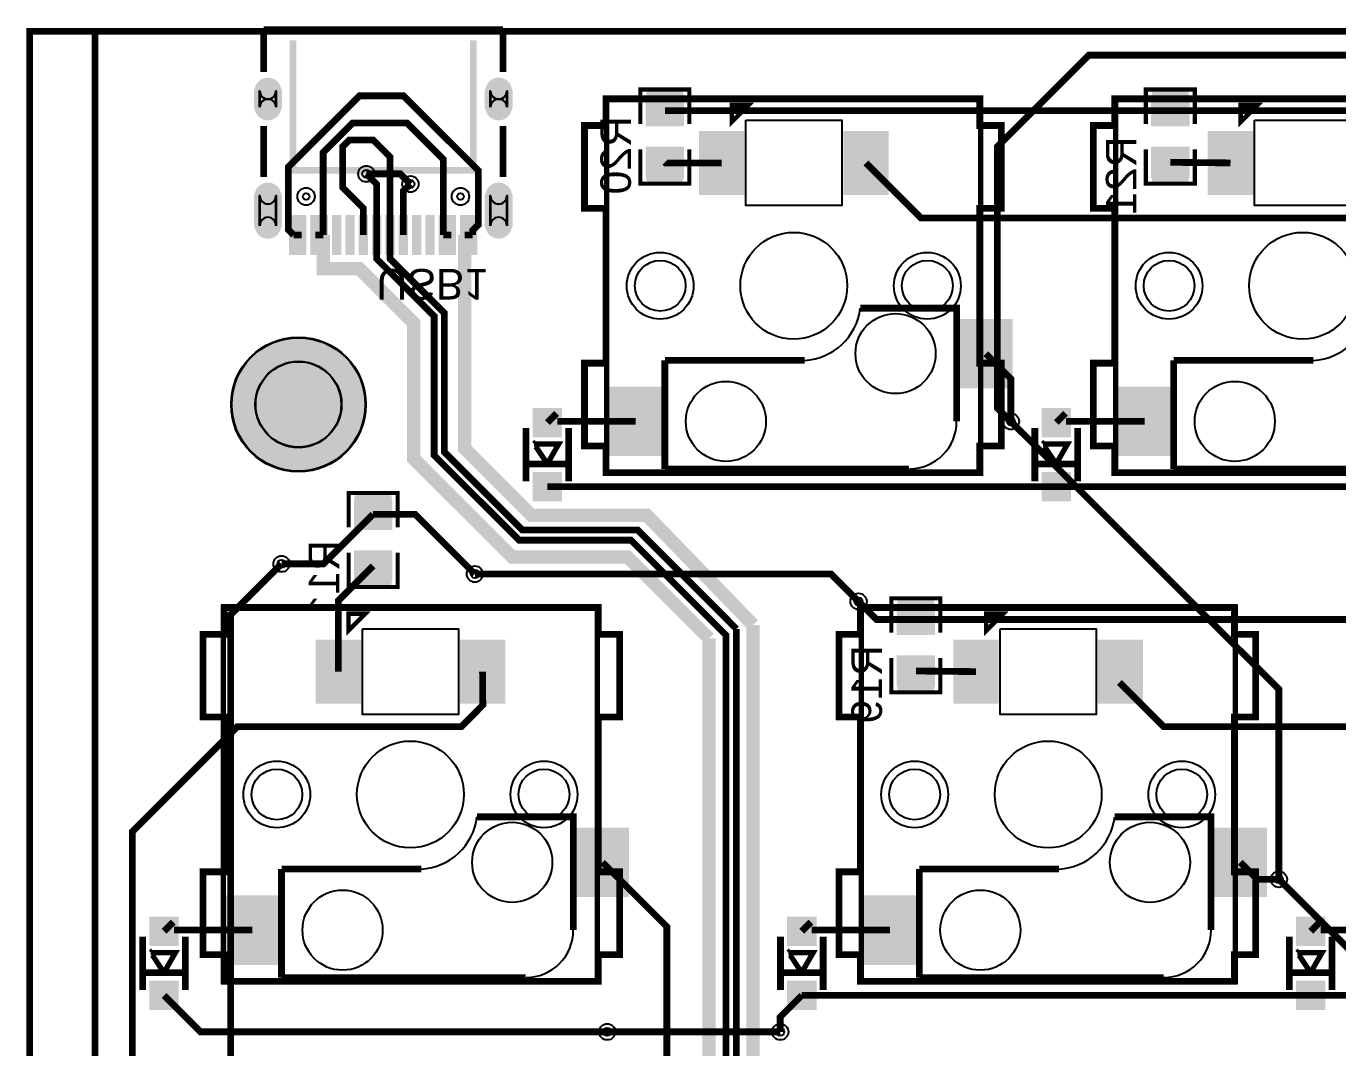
# Model space of a CAD drawing. Header units: millimetres. Extents: x -5 to 105, y -2 to 97.
# Drawn here: x -5.11 to 43.99, y 57.19 to 95.44 of the extents above; entities that cross this region are included whole.
import ezdxf

# ---------------------------------------------------------------- set-up
doc = ezdxf.new("R2010")
doc.units = ezdxf.units.MM
for name, color, linetype, true_color in [('BoardOutLine', 7, 'Continuous', 0xff00ff), ('BottomLayer', 7, 'Continuous', 0x0000ff), ('BottomPasteMaskLayer', 7, 'Continuous', 0x800000), ('BottomSilkLayer', 7, 'Continuous', 0x66cc33), ('BottomSolderMaskLayer', 7, 'Continuous', 0xaa00ff), ('Document', 7, 'Continuous', 0xffffff), ('Hole', 7, 'Continuous', 0x222222), ('Multi-Layer', 7, 'Continuous', 0xc0c0c0), ('TopLayer', 7, 'Continuous', 0xff0000), ('TopSilkLayer', 7, 'Continuous', 0xffcc00), ('TopSolderMaskLayer', 7, 'Continuous', 0x800080)]:
    doc.layers.add(name, color=color, linetype=linetype, true_color=true_color)
doc.styles.get("Standard").update_dxf_attribs({"font": 'arial.ttf'})

msp = doc.modelspace()

# ---------------------------------------------------------------- hatches: boundary and pattern name
at = {"layer": 'BottomLayer'}
for points in [[(19.485, 91.713), (18.108, 91.713), (18.108, 92.846), (19.485, 92.846)], [(38.408, 91.713), (37.031, 91.713), (37.031, 92.846), (38.408, 92.846)], [(20.123, 91.474), (21.723, 91.474), (21.723, 89.174), (20.123, 89.174)], [(25.523, 91.474), (27.123, 91.474), (27.123, 89.174), (25.523, 89.174)], [(39.173, 91.474), (40.773, 91.474), (40.773, 89.174), (39.173, 89.174)], [(19.485, 90.913), (18.108, 90.913), (18.108, 89.781), (19.485, 89.781)], [(38.408, 90.913), (37.031, 90.913), (37.031, 89.781), (38.408, 89.781)], [(4.755, 86.899), (5.055, 86.899), (5.055, 88.349), (4.755, 88.349)], [(5.055, 86.899), (5.355, 86.899), (5.355, 88.349), (5.055, 88.349)], [(5.555, 86.902), (5.855, 86.902), (5.855, 88.352), (5.555, 88.352)], [(5.855, 86.902), (6.155, 86.902), (6.155, 88.352), (5.855, 88.352)], [(6.355, 86.898), (6.655, 86.898), (6.655, 88.348), (6.355, 88.348)], [(6.855, 86.898), (7.155, 86.898), (7.155, 88.348), (6.855, 88.348)], [(7.355, 86.899), (7.655, 86.899), (7.655, 88.349), (7.355, 88.349)], [(7.855, 86.898), (8.155, 86.898), (8.155, 88.348), (7.855, 88.348)], [(8.355, 86.899), (8.655, 86.899), (8.655, 88.349), (8.355, 88.349)], [(8.855, 86.898), (9.155, 86.898), (9.155, 88.348), (8.855, 88.348)], [(9.355, 86.898), (9.655, 86.898), (9.655, 88.348), (9.355, 88.348)], [(9.855, 86.898), (10.155, 86.898), (10.155, 88.348), (9.855, 88.348)], [(10.355, 86.898), (10.655, 86.898), (10.655, 88.348), (10.355, 88.348)], [(10.655, 86.898), (10.955, 86.898), (10.955, 88.348), (10.655, 88.348)], [(11.155, 86.898), (11.455, 86.898), (11.455, 88.348), (11.155, 88.348)], [(11.455, 86.898), (11.755, 86.898), (11.755, 88.348), (11.455, 88.348)], [(29.86, 84.435), (31.76, 84.435), (31.76, 81.935), (29.86, 81.935)], [(16.754, 81.895), (18.654, 81.895), (18.654, 79.395), (16.754, 79.395)], [(35.804, 81.895), (37.704, 81.895), (37.704, 79.395), (35.804, 79.395)], [(14.899, 81.102), (14.899, 80.102), (13.899, 80.102), (13.899, 81.102)], [(33.949, 81.102), (33.949, 80.102), (32.949, 80.102), (32.949, 81.102)], [(14.899, 78.702), (14.899, 77.702), (13.899, 77.702), (13.899, 78.702)], [(33.949, 78.702), (33.949, 77.702), (32.949, 77.702), (32.949, 78.702)], [(8.563, 76.6), (7.186, 76.6), (7.186, 77.733), (8.563, 77.733)], [(8.563, 75.8), (7.186, 75.8), (7.186, 74.668), (8.563, 74.668)], [(28.883, 72.663), (27.506, 72.663), (27.506, 73.796), (28.883, 73.796)], [(5.772, 72.424), (7.372, 72.424), (7.372, 70.124), (5.772, 70.124)], [(11.172, 72.424), (12.772, 72.424), (12.772, 70.124), (11.172, 70.124)], [(29.648, 72.424), (31.248, 72.424), (31.248, 70.124), (29.648, 70.124)], [(35.048, 72.424), (36.648, 72.424), (36.648, 70.124), (35.048, 70.124)], [(28.883, 71.863), (27.506, 71.863), (27.506, 70.731), (28.883, 70.731)], [(15.509, 65.385), (17.409, 65.385), (17.409, 62.885), (15.509, 62.885)], [(39.385, 65.385), (41.285, 65.385), (41.285, 62.885), (39.385, 62.885)], [(2.403, 62.845), (4.303, 62.845), (4.303, 60.345), (2.403, 60.345)], [(26.279, 62.845), (28.179, 62.845), (28.179, 60.345), (26.279, 60.345)], [(0.548, 62.052), (0.548, 61.052), (-0.452, 61.052), (-0.452, 62.052)], [(24.424, 62.052), (24.424, 61.052), (23.424, 61.052), (23.424, 62.052)], [(43.474, 62.052), (43.474, 61.052), (42.474, 61.052), (42.474, 62.052)], [(0.548, 59.652), (0.548, 58.652), (-0.452, 58.652), (-0.452, 59.652)], [(24.424, 59.652), (24.424, 58.652), (23.424, 58.652), (23.424, 59.652)], [(43.474, 59.652), (43.474, 58.652), (42.474, 58.652), (42.474, 59.652)]]:
    msp.add_hatch(color=256, dxfattribs=at).paths.add_polyline_path(points)
at = {"layer": 'BottomPasteMaskLayer'}
for points in [[(3.435, 92.418), (3.436, 92.386), (3.439, 92.354), (3.444, 92.323), (3.451, 92.291), (3.46, 92.261), (3.472, 92.231), (3.484, 92.201), (3.499, 92.173), (3.516, 92.146), (3.534, 92.119), (3.554, 92.094), (3.576, 92.07), (3.599, 92.048), (3.623, 92.027), (3.649, 92.008), (3.676, 91.991), (3.704, 91.975), (3.733, 91.961), (3.762, 91.949), (3.793, 91.939), (3.824, 91.931), (3.855, 91.925), (3.887, 91.921), (3.919, 91.919), (3.951, 91.919), (3.983, 91.921), (4.015, 91.925), (4.046, 91.931), (4.077, 91.939), (4.108, 91.949), (4.137, 91.961), (4.166, 91.975), (4.194, 91.991), (4.221, 92.008), (4.247, 92.027), (4.271, 92.048), (4.294, 92.07), (4.316, 92.094), (4.336, 92.119), (4.354, 92.146), (4.371, 92.173), (4.385, 92.201), (4.398, 92.231), (4.41, 92.261), (4.419, 92.291), (4.426, 92.323), (4.431, 92.354), (4.434, 92.386), (4.435, 92.418), (4.435, 93.018), (4.434, 93.05), (4.431, 93.082), (4.426, 93.114), (4.419, 93.145), (4.41, 93.176), (4.398, 93.206), (4.385, 93.235), (4.371, 93.264), (4.354, 93.291), (4.336, 93.317), (4.316, 93.342), (4.294, 93.366), (4.271, 93.388), (4.247, 93.409), (4.221, 93.428), (4.194, 93.446), (4.166, 93.462), (4.137, 93.476), (4.108, 93.488), (4.077, 93.498), (4.046, 93.506), (4.015, 93.512), (3.983, 93.516), (3.951, 93.518), (3.919, 93.518), (3.887, 93.516), (3.855, 93.512), (3.824, 93.506), (3.793, 93.498), (3.762, 93.488), (3.733, 93.476), (3.704, 93.462), (3.676, 93.446), (3.649, 93.428), (3.623, 93.409), (3.599, 93.388), (3.576, 93.366), (3.554, 93.342), (3.534, 93.317), (3.516, 93.291), (3.499, 93.264), (3.484, 93.235), (3.472, 93.206), (3.46, 93.176), (3.451, 93.145), (3.444, 93.114), (3.439, 93.082), (3.436, 93.05), (3.435, 93.018)], [(12.075, 92.418), (12.076, 92.386), (12.079, 92.354), (12.084, 92.323), (12.091, 92.291), (12.101, 92.261), (12.112, 92.231), (12.125, 92.201), (12.139, 92.173), (12.156, 92.146), (12.174, 92.119), (12.194, 92.094), (12.216, 92.07), (12.239, 92.048), (12.263, 92.027), (12.289, 92.008), (12.316, 91.991), (12.344, 91.975), (12.373, 91.961), (12.402, 91.949), (12.433, 91.939), (12.464, 91.931), (12.495, 91.925), (12.527, 91.921), (12.559, 91.919), (12.591, 91.919), (12.623, 91.921), (12.655, 91.925), (12.686, 91.931), (12.717, 91.939), (12.748, 91.949), (12.777, 91.961), (12.806, 91.975), (12.834, 91.991), (12.861, 92.008), (12.887, 92.027), (12.911, 92.048), (12.934, 92.07), (12.956, 92.094), (12.976, 92.119), (12.994, 92.146), (13.011, 92.173), (13.026, 92.201), (13.038, 92.231), (13.05, 92.261), (13.059, 92.291), (13.066, 92.323), (13.071, 92.354), (13.074, 92.386), (13.075, 92.418), (13.075, 93.018), (13.074, 93.05), (13.071, 93.082), (13.066, 93.114), (13.059, 93.145), (13.05, 93.176), (13.038, 93.206), (13.026, 93.235), (13.011, 93.264), (12.994, 93.291), (12.976, 93.317), (12.956, 93.342), (12.934, 93.366), (12.911, 93.388), (12.887, 93.409), (12.861, 93.428), (12.834, 93.446), (12.806, 93.462), (12.777, 93.476), (12.748, 93.488), (12.717, 93.498), (12.686, 93.506), (12.655, 93.512), (12.623, 93.516), (12.591, 93.518), (12.559, 93.518), (12.527, 93.516), (12.495, 93.512), (12.464, 93.506), (12.433, 93.498), (12.402, 93.488), (12.373, 93.476), (12.344, 93.462), (12.316, 93.446), (12.289, 93.428), (12.263, 93.409), (12.239, 93.388), (12.216, 93.366), (12.194, 93.342), (12.174, 93.317), (12.156, 93.291), (12.139, 93.264), (12.125, 93.235), (12.112, 93.206), (12.101, 93.176), (12.091, 93.145), (12.084, 93.114), (12.079, 93.082), (12.076, 93.05), (12.075, 93.018)], [(19.436, 93.013), (18.156, 93.013), (18.106, 92.963), (18.106, 91.813), (18.156, 91.763), (18.566, 91.758), (18.566, 92.208), (19.016, 92.208), (19.016, 91.768), (19.436, 91.763), (19.486, 91.813), (19.486, 92.963)], [(38.359, 93.013), (37.079, 93.013), (37.029, 92.963), (37.029, 91.813), (37.079, 91.763), (37.489, 91.758), (37.489, 92.208), (37.939, 92.208), (37.939, 91.768), (38.359, 91.763), (38.409, 91.813), (38.409, 92.963)], [(20.123, 91.474), (21.723, 91.474), (21.723, 89.174), (20.123, 89.174)], [(25.523, 91.474), (27.123, 91.474), (27.123, 89.174), (25.523, 89.174)], [(39.173, 91.474), (40.773, 91.474), (40.773, 89.174), (39.173, 89.174)], [(19.436, 90.863), (19.016, 90.863), (19.016, 90.418), (18.566, 90.418), (18.566, 90.858), (18.156, 90.863), (18.106, 90.813), (18.106, 89.663), (18.156, 89.613), (19.436, 89.613), (19.486, 89.663), (19.486, 90.813)], [(38.359, 90.863), (37.939, 90.863), (37.939, 90.418), (37.489, 90.418), (37.489, 90.858), (37.079, 90.863), (37.029, 90.813), (37.029, 89.663), (37.079, 89.613), (38.359, 89.613), (38.409, 89.663), (38.409, 90.813)], [(3.435, 87.988), (3.436, 87.956), (3.439, 87.925), (3.444, 87.893), (3.451, 87.862), (3.46, 87.831), (3.472, 87.801), (3.484, 87.772), (3.499, 87.743), (3.516, 87.716), (3.534, 87.689), (3.554, 87.664), (3.576, 87.641), (3.599, 87.618), (3.623, 87.598), (3.649, 87.578), (3.676, 87.561), (3.704, 87.545), (3.733, 87.531), (3.762, 87.519), (3.793, 87.509), (3.824, 87.501), (3.855, 87.495), (3.887, 87.491), (3.919, 87.489), (3.951, 87.489), (3.983, 87.491), (4.015, 87.495), (4.046, 87.501), (4.077, 87.509), (4.108, 87.519), (4.137, 87.531), (4.166, 87.545), (4.194, 87.561), (4.221, 87.578), (4.247, 87.598), (4.271, 87.618), (4.294, 87.641), (4.316, 87.664), (4.336, 87.689), (4.354, 87.716), (4.371, 87.743), (4.385, 87.772), (4.398, 87.801), (4.41, 87.831), (4.419, 87.862), (4.426, 87.893), (4.431, 87.925), (4.434, 87.956), (4.435, 87.988), (4.435, 89.088), (4.434, 89.121), (4.431, 89.152), (4.426, 89.184), (4.419, 89.215), (4.41, 89.246), (4.398, 89.276), (4.385, 89.305), (4.371, 89.334), (4.354, 89.361), (4.336, 89.388), (4.316, 89.413), (4.294, 89.436), (4.271, 89.459), (4.247, 89.479), (4.221, 89.499), (4.194, 89.516), (4.166, 89.532), (4.137, 89.546), (4.108, 89.558), (4.077, 89.568), (4.046, 89.576), (4.015, 89.582), (3.983, 89.586), (3.951, 89.588), (3.919, 89.588), (3.887, 89.586), (3.855, 89.582), (3.824, 89.576), (3.793, 89.568), (3.762, 89.558), (3.733, 89.546), (3.704, 89.532), (3.676, 89.516), (3.649, 89.499), (3.623, 89.479), (3.599, 89.459), (3.576, 89.436), (3.554, 89.413), (3.534, 89.388), (3.516, 89.361), (3.499, 89.334), (3.484, 89.305), (3.472, 89.276), (3.46, 89.246), (3.451, 89.215), (3.444, 89.184), (3.439, 89.152), (3.436, 89.121), (3.435, 89.088)], [(12.075, 87.988), (12.076, 87.956), (12.079, 87.924), (12.084, 87.893), (12.091, 87.861), (12.101, 87.831), (12.112, 87.801), (12.125, 87.771), (12.139, 87.743), (12.156, 87.715), (12.174, 87.689), (12.194, 87.664), (12.216, 87.64), (12.239, 87.618), (12.263, 87.597), (12.289, 87.578), (12.316, 87.561), (12.344, 87.545), (12.373, 87.531), (12.402, 87.519), (12.433, 87.509), (12.464, 87.501), (12.495, 87.495), (12.527, 87.491), (12.559, 87.488), (12.591, 87.488), (12.623, 87.491), (12.655, 87.495), (12.686, 87.501), (12.717, 87.509), (12.748, 87.519), (12.777, 87.531), (12.806, 87.545), (12.834, 87.561), (12.861, 87.578), (12.887, 87.597), (12.911, 87.618), (12.934, 87.64), (12.956, 87.664), (12.976, 87.689), (12.994, 87.715), (13.011, 87.743), (13.026, 87.771), (13.038, 87.801), (13.05, 87.831), (13.059, 87.861), (13.066, 87.893), (13.071, 87.924), (13.074, 87.956), (13.075, 87.988), (13.075, 89.088), (13.074, 89.12), (13.071, 89.152), (13.066, 89.184), (13.059, 89.215), (13.05, 89.246), (13.038, 89.276), (13.026, 89.305), (13.011, 89.334), (12.994, 89.361), (12.976, 89.387), (12.956, 89.412), (12.934, 89.436), (12.911, 89.458), (12.887, 89.479), (12.861, 89.498), (12.834, 89.516), (12.806, 89.532), (12.777, 89.545), (12.748, 89.557), (12.717, 89.568), (12.686, 89.576), (12.655, 89.582), (12.623, 89.586), (12.591, 89.588), (12.559, 89.588), (12.527, 89.586), (12.495, 89.582), (12.464, 89.576), (12.433, 89.568), (12.402, 89.557), (12.373, 89.545), (12.344, 89.532), (12.316, 89.516), (12.289, 89.498), (12.263, 89.479), (12.239, 89.458), (12.216, 89.436), (12.194, 89.412), (12.174, 89.387), (12.156, 89.361), (12.139, 89.334), (12.125, 89.305), (12.112, 89.276), (12.101, 89.246), (12.091, 89.215), (12.084, 89.184), (12.079, 89.152), (12.076, 89.12), (12.075, 89.088)], [(4.755, 86.9), (5.355, 86.9), (5.355, 88.35), (4.755, 88.35)], [(5.555, 86.902), (6.155, 86.902), (6.155, 88.353), (5.555, 88.353)], [(6.355, 86.898), (6.655, 86.898), (6.655, 88.348), (6.355, 88.348)], [(6.855, 86.898), (7.155, 86.898), (7.155, 88.348), (6.855, 88.348)], [(7.355, 86.9), (7.655, 86.9), (7.655, 88.35), (7.355, 88.35)], [(7.855, 86.898), (8.155, 86.898), (8.155, 88.348), (7.855, 88.348)], [(8.355, 86.9), (8.655, 86.9), (8.655, 88.35), (8.355, 88.35)], [(8.855, 86.898), (9.155, 86.898), (9.155, 88.348), (8.855, 88.348)], [(9.355, 86.898), (9.655, 86.898), (9.655, 88.348), (9.355, 88.348)], [(9.855, 86.898), (10.155, 86.898), (10.155, 88.348), (9.855, 88.348)], [(10.355, 86.898), (10.955, 86.898), (10.955, 88.348), (10.355, 88.348)], [(11.155, 86.898), (11.755, 86.898), (11.755, 88.348), (11.155, 88.348)], [(29.86, 84.435), (31.76, 84.435), (31.76, 81.935), (29.86, 81.935)], [(16.754, 81.895), (18.654, 81.895), (18.654, 79.395), (16.754, 79.395)], [(35.804, 81.895), (37.704, 81.895), (37.704, 79.395), (35.804, 79.395)], [(14.899, 81.102), (14.899, 80.102), (13.899, 80.102), (13.899, 81.102)], [(33.949, 81.102), (33.949, 80.102), (32.949, 80.102), (32.949, 81.102)], [(14.899, 78.702), (14.899, 77.702), (13.899, 77.702), (13.899, 78.702)], [(33.949, 78.702), (33.949, 77.702), (32.949, 77.702), (32.949, 78.702)], [(8.514, 77.9), (7.234, 77.9), (7.184, 77.85), (7.184, 76.7), (7.234, 76.65), (7.644, 76.645), (7.644, 77.095), (8.094, 77.095), (8.094, 76.655), (8.514, 76.65), (8.564, 76.7), (8.564, 77.85)], [(8.514, 75.75), (8.094, 75.75), (8.094, 75.305), (7.644, 75.305), (7.644, 75.745), (7.234, 75.75), (7.184, 75.7), (7.184, 74.55), (7.234, 74.5), (8.514, 74.5), (8.564, 74.55), (8.564, 75.7)], [(28.834, 73.963), (27.554, 73.963), (27.504, 73.913), (27.504, 72.763), (27.554, 72.713), (27.964, 72.708), (27.964, 73.158), (28.414, 73.158), (28.414, 72.718), (28.834, 72.713), (28.884, 72.763), (28.884, 73.913)], [(5.772, 72.424), (7.372, 72.424), (7.372, 70.124), (5.772, 70.124)], [(11.172, 72.424), (12.772, 72.424), (12.772, 70.124), (11.172, 70.124)], [(29.648, 72.424), (31.248, 72.424), (31.248, 70.124), (29.648, 70.124)], [(35.048, 72.424), (36.648, 72.424), (36.648, 70.124), (35.048, 70.124)], [(28.834, 71.813), (28.414, 71.813), (28.414, 71.368), (27.964, 71.368), (27.964, 71.808), (27.554, 71.813), (27.504, 71.763), (27.504, 70.613), (27.554, 70.563), (28.834, 70.563), (28.884, 70.613), (28.884, 71.763)], [(15.509, 65.385), (17.409, 65.385), (17.409, 62.885), (15.509, 62.885)], [(39.385, 65.385), (41.285, 65.385), (41.285, 62.885), (39.385, 62.885)], [(2.403, 62.845), (4.303, 62.845), (4.303, 60.345), (2.403, 60.345)], [(26.279, 62.845), (28.179, 62.845), (28.179, 60.345), (26.279, 60.345)], [(0.548, 62.052), (0.548, 61.052), (-0.452, 61.052), (-0.452, 62.052)], [(24.424, 62.052), (24.424, 61.052), (23.424, 61.052), (23.424, 62.052)], [(43.474, 62.052), (43.474, 61.052), (42.474, 61.052), (42.474, 62.052)], [(0.548, 59.652), (0.548, 58.652), (-0.452, 58.652), (-0.452, 59.652)], [(24.424, 59.652), (24.424, 58.652), (23.424, 58.652), (23.424, 59.652)], [(43.474, 59.652), (43.474, 58.652), (42.474, 58.652), (42.474, 59.652)]]:
    msp.add_hatch(color=256, dxfattribs=at).paths.add_polyline_path(points)
at = {"layer": 'BottomSolderMaskLayer'}
for points in [[(4.46, 92.408, -0.785398), (3.41, 92.408), (3.41, 93.027, -0.785398), (4.46, 93.027)], [(13.1, 92.408, -0.785398), (12.05, 92.408), (12.05, 93.027, -0.785398), (13.1, 93.027)], [(19.515, 91.692), (18.077, 91.692), (18.077, 92.867), (19.515, 92.867)], [(38.438, 91.692), (37, 91.692), (37, 92.867), (38.438, 92.867)], [(20.072, 91.525), (21.774, 91.525), (21.774, 89.123), (20.072, 89.123)], [(25.472, 91.525), (27.174, 91.525), (27.174, 89.123), (25.472, 89.123)], [(39.122, 91.525), (40.824, 91.525), (40.824, 89.123), (39.122, 89.123)], [(19.515, 90.934), (18.077, 90.934), (18.077, 89.76), (19.515, 89.76)], [(38.438, 90.934), (37, 90.934), (37, 89.76), (38.438, 89.76)], [(4.46, 87.975, -0.785398), (3.41, 87.975), (3.41, 89.101, -0.785398), (4.46, 89.101)], [(13.1, 87.974, -0.785398), (12.05, 87.974), (12.05, 89.101, -0.785398), (13.1, 89.101)], [(4.73, 86.874), (5.08, 86.874), (5.08, 88.375), (4.73, 88.375)], [(5.03, 86.874), (5.38, 86.874), (5.38, 88.375), (5.03, 88.375)], [(5.53, 86.876), (5.881, 86.876), (5.881, 88.377), (5.53, 88.377)], [(5.83, 86.876), (6.18, 86.876), (6.18, 88.377), (5.83, 88.377)], [(6.33, 86.872), (6.68, 86.872), (6.68, 88.373), (6.33, 88.373)], [(6.83, 86.872), (7.18, 86.872), (7.18, 88.373), (6.83, 88.373)], [(7.33, 86.874), (7.68, 86.874), (7.68, 88.375), (7.33, 88.375)], [(7.83, 86.872), (8.18, 86.872), (8.18, 88.373), (7.83, 88.373)], [(8.33, 86.874), (8.68, 86.874), (8.68, 88.375), (8.33, 88.375)], [(8.83, 86.872), (9.18, 86.872), (9.18, 88.373), (8.83, 88.373)], [(9.329, 86.872), (9.68, 86.872), (9.68, 88.373), (9.329, 88.373)], [(9.83, 86.872), (10.18, 86.872), (10.18, 88.373), (9.83, 88.373)], [(10.33, 86.872), (10.68, 86.872), (10.68, 88.373), (10.33, 88.373)], [(10.63, 86.872), (10.981, 86.872), (10.981, 88.373), (10.63, 88.373)], [(11.13, 86.872), (11.48, 86.872), (11.48, 88.373), (11.13, 88.373)], [(11.43, 86.872), (11.78, 86.872), (11.78, 88.373), (11.43, 88.373)], [(29.809, 84.486), (31.811, 84.486), (31.811, 81.884), (29.809, 81.884)], [(2.555, 81.28, 1), (7.605, 81.28, 1)], [(16.703, 81.946), (18.705, 81.946), (18.705, 79.344), (16.703, 79.344)], [(35.753, 81.946), (37.755, 81.946), (37.755, 79.344), (35.753, 79.344)], [(14.95, 81.153), (14.95, 80.051), (13.849, 80.051), (13.849, 81.153)], [(34, 81.153), (34, 80.051), (32.899, 80.051), (32.899, 81.153)], [(14.95, 78.753), (14.95, 77.651), (13.849, 77.651), (13.849, 78.753)], [(34, 78.753), (34, 77.651), (32.899, 77.651), (32.899, 78.753)], [(8.593, 76.579), (7.155, 76.579), (7.155, 77.754), (8.593, 77.754)], [(8.593, 75.821), (7.155, 75.821), (7.155, 74.647), (8.593, 74.647)], [(28.913, 72.642), (27.475, 72.642), (27.475, 73.817), (28.913, 73.817)], [(5.721, 72.475), (7.423, 72.475), (7.423, 70.073), (5.721, 70.073)], [(11.121, 72.475), (12.823, 72.475), (12.823, 70.073), (11.121, 70.073)], [(29.597, 72.475), (31.299, 72.475), (31.299, 70.073), (29.597, 70.073)], [(34.997, 72.475), (36.699, 72.475), (36.699, 70.073), (34.997, 70.073)], [(28.913, 71.884), (27.475, 71.884), (27.475, 70.71), (28.913, 70.71)], [(15.458, 65.436), (17.46, 65.436), (17.46, 62.834), (15.458, 62.834)], [(39.334, 65.436), (41.336, 65.436), (41.336, 62.834), (39.334, 62.834)], [(2.352, 62.896), (4.354, 62.896), (4.354, 60.294), (2.352, 60.294)], [(26.228, 62.896), (28.23, 62.896), (28.23, 60.294), (26.228, 60.294)], [(0.599, 62.103), (0.599, 61.001), (-0.502, 61.001), (-0.502, 62.103)], [(24.475, 62.103), (24.475, 61.001), (23.374, 61.001), (23.374, 62.103)], [(43.525, 62.103), (43.525, 61.001), (42.424, 61.001), (42.424, 62.103)], [(0.599, 59.703), (0.599, 58.601), (-0.502, 58.601), (-0.502, 59.703)], [(24.475, 59.703), (24.475, 58.601), (23.374, 58.601), (23.374, 59.703)], [(43.525, 59.703), (43.525, 58.601), (42.424, 58.601), (42.424, 59.703)]]:
    msp.add_hatch(color=256, dxfattribs=at).paths.add_polyline_path(points)
at = {"layer": 'Document'}
for points in [[(4.755, 94.92), (4.755, 89.92), (5.005, 89.92), (5.005, 94.92)], [(11.755, 94.92), (11.755, 89.92), (11.505, 89.92), (11.505, 94.92)], [(5.005, 89.92), (11.505, 89.92), (11.505, 90.17), (5.005, 90.17)]]:
    msp.add_hatch(color=256, dxfattribs=at).paths.add_polyline_path(points)
at = {"layer": 'Multi-Layer'}
for points in [[(4.435, 92.418, -0.785398), (3.435, 92.418), (3.435, 93.018, -0.785398), (4.435, 93.018)], [(13.075, 92.418, -0.785398), (12.075, 92.418), (12.075, 93.018, -0.785398), (13.075, 93.018)], [(4.435, 87.988, -0.785398), (3.435, 87.988), (3.435, 89.088, -0.785398), (4.435, 89.088)], [(13.075, 87.988, -0.785398), (12.075, 87.988), (12.075, 89.088, -0.785398), (13.075, 89.088)]]:
    msp.add_hatch(color=256, dxfattribs=at).paths.add_polyline_path(points)
at = {"layer": 'TopSolderMaskLayer'}
for points in [[(4.46, 92.408, -0.785398), (3.41, 92.408), (3.41, 93.027, -0.785398), (4.46, 93.027)], [(13.1, 92.408, -0.785398), (12.05, 92.408), (12.05, 93.027, -0.785398), (13.1, 93.027)], [(4.46, 87.975, -0.785398), (3.41, 87.975), (3.41, 89.101, -0.785398), (4.46, 89.101)], [(13.1, 87.974, -0.785398), (12.05, 87.974), (12.05, 89.101, -0.785398), (13.1, 89.101)], [(2.555, 81.28, 1), (7.605, 81.28, 1)]]:
    msp.add_hatch(color=256, dxfattribs=at).paths.add_polyline_path(points)

# ---------------------------------------------------------------- linework, layer by layer
at = {"layer": 'BoardOutLine', "const_width": 0.254}
msp.add_lwpolyline([(7.747, 95.25), (7, 95.25), (102.87, 95.25), (102.87, 0), (-2.54, 0), (-2.54, 95.25), (7, 95.25), (7.112, 95.25)], dxfattribs=at)
at = {"layer": 'BottomLayer'}
for points, const_width in [([(4.905, 87.625), (4.699, 87.831), (4.699, 90.17), (7.366, 92.837), (9.017, 92.837), (11.811, 90.043), (11.811, 88.011), (11.605, 87.805), (11.605, 87.623)], 0.254), ([(18.796, 92.279), (37.719, 92.279)], 0.254), ([(37.719, 92.279), (56.896, 92.279)], 0.254), ([(6.005, 87.627), (6.005, 90.714), (7.112, 91.821), (9.144, 91.821), (10.505, 90.46), (10.505, 87.623)], 0.254), ([(7.506, 87.625), (7.506, 88.633), (6.731, 89.408), (6.731, 90.932), (6.985, 91.186), (7.874, 91.186), (8.504, 90.556), (8.504, 87.625)], 0.254), ([(18.796, 90.347), (18.819, 90.324), (20.923, 90.324)], 0.254), ([(26.322, 90.325), (28.382, 88.265), (83.693, 88.265)], 0.254), ([(37.719, 90.348), (39.972, 90.325)], 0.254), ([(8.005, 87.623), (8.005, 89.531), (7.62, 89.916)], 0.254), ([(9.271, 89.535), (9.005, 89.269), (9.005, 87.623)], 0.254), ([(5.205, 87.624), (4.905, 87.624)], 0.254), ([(5.705, 87.627), (6.005, 87.627)], 0.254), ([(6.005, 87.628), (6.005, 86.36), (7.366, 86.36), (9.398, 84.328), (9.398, 79.248), (13.081, 75.565), (17.399, 75.565), (20.447, 72.517)], 0.5), ([(21.082, 72.517), (21.082, 72.644), (17.529, 76.198), (13.338, 76.198), (10.16, 79.375), (10.16, 84.582), (8.006, 86.736), (8.006, 87.623)], 0.254), ([(8.504, 87.625), (8.504, 86.746), (10.541, 84.709), (10.541, 79.502), (13.462, 76.581), (17.78, 76.581), (21.477, 72.873)], 0.254), ([(10.805, 87.623), (10.505, 87.623)], 0.254), ([(11.306, 87.623), (11.306, 79.627), (13.8, 77.132), (18.118, 77.132), (22.098, 73.025)], 0.5), ([(11.605, 87.623), (11.305, 87.623)], 0.254), ([(30.81, 83.185), (31.75, 82.245), (31.75, 80.645)], 0.254), ([(14.399, 80.602), (14.743, 80.945)], 0.254), ([(33.449, 80.602), (33.793, 80.945)], 0.254), ([(14.768, 80.645), (17.704, 80.645)], 0.254), ([(33.818, 80.645), (36.754, 80.645)], 0.254), ([(14.399, 78.202), (33.449, 78.202)], 0.254), ([(33.449, 78.202), (52.499, 78.202)], 0.254), ([(4.445, 75.311), (6.019, 75.311), (7.874, 77.166)], 0.254), ([(7.874, 77.166), (9.448, 77.166), (11.684, 74.93)], 0.254), ([(7.874, 75.234), (6.572, 73.932), (6.572, 71.274)], 0.254), ([(26.047, 73.902), (26.72, 73.229), (28.194, 73.229)], 0.254), ([(22.098, 73.025), (22.098, 44.323), (29.337, 37.084)], 0.5), ([(28.194, 73.229), (47.371, 73.229)], 0.254), ([(20.447, 72.517), (20.447, 43.18), (27.94, 35.687)], 0.5), ([(21.476, 72.873), (21.476, 43.929), (28.829, 36.576), (29.083, 36.322)], 0.254), ([(28.575, 36.195), (21.082, 43.815), (21.082, 72.517)], 0.254), ([(23.909, 33.175), (23.909, 31.529), (23.495, 31.115), (6.35, 31.115), (-1.143, 38.608), (-1.143, 65.278), (2.794, 69.215), (11.181, 69.215), (11.981, 70.025), (11.971, 71.275)], 0.254), ([(28.194, 71.298), (30.447, 71.275)], 0.254), ([(35.814, 70.866), (37.465, 69.215), (92.329, 69.215), (92.964, 69.85), (92.964, 70.866)], 0.254), ([(16.459, 64.135), (18.872, 61.722), (18.872, 45.085)], 0.254), ([(40.335, 64.135), (40.97, 63.5), (41.783, 63.5)], 0.254), ([(0.048, 61.552), (0.392, 61.895)], 0.254), ([(23.924, 61.552), (24.268, 61.895)], 0.254), ([(42.974, 61.552), (43.318, 61.895)], 0.254), ([(0.417, 61.595), (3.353, 61.595)], 0.254), ([(24.293, 61.595), (27.229, 61.595)], 0.254), ([(43.343, 61.595), (46.279, 61.595)], 0.254), ([(0.048, 59.152), (1.415, 57.785), (16.637, 57.785)], 0.254), ([(23.924, 59.152), (23.114, 58.342), (23.114, 57.785)], 0.254), ([(23.924, 59.152), (42.974, 59.152)], 0.254), ([(42.974, 59.152), (62.024, 59.152)], 0.254)]:
    msp.add_lwpolyline(points, dxfattribs=dict(at, const_width=const_width))
at = {"layer": 'BottomSilkLayer'}
for points, const_width in [([(12.735, 95.318), (3.775, 95.318)], 0.254), ([(3.775, 95.318), (3.775, 93.731)], 0.254), ([(12.735, 95.318), (12.735, 93.731)], 0.254), ([(19.713, 91.789), (19.713, 93.074), (17.879, 93.074), (17.879, 91.789)], 0.152), ([(38.636, 91.789), (38.636, 93.074), (36.802, 93.074), (36.802, 91.789)], 0.152), ([(3.775, 91.704), (3.775, 89.801)], 0.254), ([(12.735, 91.704), (12.735, 89.801)], 0.254), ([(19.713, 90.837), (19.713, 89.552), (17.879, 89.552), (17.879, 90.837)], 0.152), ([(38.636, 90.837), (38.636, 89.552), (36.802, 89.552), (36.802, 90.837)], 0.152), ([(26.111, 84.887), (29.718, 84.887), (29.718, 80.645)], 0.254), ([(18.796, 82.931), (18.796, 78.867)], 0.254), ([(18.796, 82.931), (24.028, 82.931)], 0.254), ([(37.846, 82.931), (37.846, 78.867)], 0.254), ([(37.846, 82.931), (43.078, 82.931)], 0.254), ([(13.599, 78.402), (13.599, 80.402)], 0.254), ([(15.199, 78.402), (15.199, 80.402)], 0.254), ([(32.649, 78.402), (32.649, 80.402)], 0.254), ([(34.249, 78.402), (34.249, 80.402)], 0.254), ([(13.898, 79.801), (13.899, 79.802), (14.399, 79.05)], 0.2), ([(13.899, 79.802), (14.824, 79.802)], 0.2), ([(14.749, 79.802), (14.824, 79.802), (14.393, 79.051)], 0.2), ([(32.948, 79.801), (32.949, 79.802), (33.449, 79.05)], 0.2), ([(32.949, 79.802), (33.874, 79.802)], 0.2), ([(33.799, 79.802), (33.874, 79.802), (33.443, 79.051)], 0.2), ([(13.599, 79.051), (15.199, 79.051)], 0.254), ([(32.649, 79.051), (34.249, 79.051)], 0.254), ([(27.94, 78.867), (18.796, 78.867)], 0.254), ([(46.99, 78.867), (37.846, 78.867)], 0.254), ([(8.791, 76.676), (8.791, 77.961), (6.957, 77.961), (6.957, 76.676)], 0.152), ([(8.791, 75.724), (8.791, 74.439), (6.957, 74.439), (6.957, 75.724)], 0.152), ([(29.111, 72.739), (29.111, 74.024), (27.277, 74.024), (27.277, 72.739)], 0.152), ([(29.111, 71.787), (29.111, 70.502), (27.277, 70.502), (27.277, 71.787)], 0.152), ([(11.76, 65.837), (15.367, 65.837), (15.367, 61.595)], 0.254), ([(35.636, 65.837), (39.243, 65.837), (39.243, 61.595)], 0.254), ([(4.445, 63.881), (4.445, 59.817)], 0.254), ([(4.445, 63.881), (9.677, 63.881)], 0.254), ([(28.321, 63.881), (28.321, 59.817)], 0.254), ([(28.321, 63.881), (33.553, 63.881)], 0.254), ([(-0.752, 59.352), (-0.752, 61.352)], 0.254), ([(0.848, 59.352), (0.848, 61.352)], 0.254), ([(23.124, 59.352), (23.124, 61.352)], 0.254), ([(24.724, 59.352), (24.724, 61.352)], 0.254), ([(42.174, 59.352), (42.174, 61.352)], 0.254), ([(43.774, 59.352), (43.774, 61.352)], 0.254), ([(-0.453, 60.751), (-0.452, 60.752), (0.048, 59.999)], 0.2), ([(23.423, 60.751), (23.424, 60.752), (23.924, 59.999)], 0.2), ([(42.473, 60.751), (42.474, 60.752), (42.974, 59.999)], 0.2), ([(-0.452, 60.752), (0.473, 60.752)], 0.2), ([(0.398, 60.752), (0.473, 60.752), (0.042, 60.001)], 0.2), ([(23.424, 60.752), (24.349, 60.752)], 0.2), ([(24.274, 60.752), (24.349, 60.752), (23.918, 60.001)], 0.2), ([(42.474, 60.752), (43.399, 60.752)], 0.2), ([(43.324, 60.752), (43.399, 60.752), (42.968, 60.001)], 0.2), ([(-0.752, 60.001), (0.848, 60.001)], 0.254), ([(13.589, 59.817), (4.445, 59.817)], 0.254), ([(23.124, 60.001), (24.724, 60.001)], 0.254), ([(37.465, 59.817), (28.321, 59.817)], 0.254), ([(42.174, 60.001), (43.774, 60.001)], 0.254)]:
    msp.add_lwpolyline(points, dxfattribs=dict(at, const_width=const_width))
at = {"layer": 'BottomSilkLayer', "const_width": 0.16}
for points in [[(21.297, 92.5), (21.932, 92.5), (21.297, 91.865), (21.297, 92.5)], [(40.347, 92.5), (40.982, 92.5), (40.347, 91.865), (40.347, 92.5)], [(6.946, 73.45), (7.581, 73.45), (6.946, 72.815), (6.946, 73.45)], [(30.822, 73.45), (31.457, 73.45), (30.822, 72.815), (30.822, 73.45)]]:
    msp.add_lwpolyline(points, close=True, dxfattribs=at)
at = {"layer": 'BottomSilkLayer'}
for centre, radius, start, end in [((23.908, 85.147), 2.219, 273.1216, 353.2761), ((42.958, 85.147), 2.219, 273.1216, 353.2761), ((27.949, 80.637), 1.769, 270, 0.2787), ((9.557, 66.097), 2.219, 273.1216, 353.2761), ((33.433, 66.097), 2.219, 273.1216, 353.2761), ((13.598, 61.587), 1.769, 270, 0.2787), ((37.474, 61.587), 1.769, 270, 0.2787)]:
    msp.add_arc(centre, radius, start, end, dxfattribs=at)
at = {"layer": 'BottomSolderMaskLayer'}
for points in [[(3.62, 92.408), (3.62, 93.027)], [(4.25, 92.408), (4.25, 93.027)], [(12.26, 92.408), (12.26, 93.027)], [(12.89, 92.408), (12.89, 93.027)], [(3.62, 87.974), (3.62, 89.101)], [(4.25, 87.974), (4.25, 89.101)], [(12.26, 87.974), (12.26, 89.101)], [(12.89, 87.974), (12.89, 89.101)]]:
    msp.add_lwpolyline(points, close=True, dxfattribs=at)
for radius in [2.525, 1.616]:
    msp.add_circle((5.08, 81.28), radius, dxfattribs=at)
for centre, start, end in [((3.935, 93.027), 180, 360), ((12.575, 93.027), 180, 360), ((3.935, 92.408), 360, 180), ((12.575, 92.408), 360, 180), ((3.935, 89.101), 180, 360), ((12.575, 89.101), 180, 360), ((3.935, 87.974), 360, 180), ((12.575, 87.974), 360, 180)]:
    msp.add_arc(centre, 0.315, start, end, dxfattribs=at)
at = {"layer": 'Document'}
for centre in [(5.365, 89.068), (11.145, 89.068)]:
    msp.add_circle(centre, 0.125, dxfattribs=at)
at = {"layer": 'Hole'}
for centre in [(7.62, 89.916), (9.271, 89.535), (31.75, 80.645), (4.445, 75.311), (11.684, 74.93), (26.047, 73.902), (41.783, 63.5), (16.637, 57.785), (23.114, 57.785)]:
    msp.add_circle(centre, 0.152, dxfattribs=at)
at = {"layer": 'Multi-Layer'}
for points in [[(3.635, 92.418), (3.635, 93.018)], [(4.235, 92.418), (4.235, 93.018)], [(12.275, 92.418), (12.275, 93.018)], [(12.875, 92.418), (12.875, 93.018)], [(21.822, 91.925), (25.422, 91.925), (25.422, 88.725), (21.822, 88.725)], [(40.872, 91.925), (44.472, 91.925), (44.472, 88.725), (40.872, 88.725)], [(3.635, 87.988), (3.635, 89.088)], [(4.235, 87.988), (4.235, 89.088)], [(12.275, 87.988), (12.275, 89.088)], [(12.875, 87.988), (12.875, 89.088)], [(7.471, 72.875), (11.071, 72.875), (11.071, 69.675), (7.471, 69.675)], [(31.347, 72.875), (34.947, 72.875), (34.947, 69.675), (31.347, 69.675)]]:
    msp.add_lwpolyline(points, close=True, dxfattribs=at)
for centre, radius in [((7.62, 89.916), 0.305), ((5.365, 89.068), 0.325), ((9.271, 89.535), 0.305), ((11.145, 89.068), 0.325), ((23.622, 85.725), 2), ((42.672, 85.725), 2), ((18.622, 85.725), 0.95), ((28.622, 85.725), 0.95), ((37.672, 85.725), 0.95), ((27.432, 83.185), 1.5), ((5.08, 81.28), 2.5), ((5.08, 81.28), 1.6), ((21.082, 80.645), 1.5), ((40.132, 80.645), 1.5), ((31.75, 80.645), 0.305), ((4.445, 75.311), 0.305), ((11.684, 74.93), 0.305), ((26.047, 73.902), 0.305), ((9.271, 66.675), 2), ((33.147, 66.675), 2), ((4.271, 66.675), 0.95), ((14.271, 66.675), 0.95), ((28.147, 66.675), 0.95), ((38.147, 66.675), 0.95), ((13.081, 64.135), 1.5), ((36.957, 64.135), 1.5), ((41.783, 63.5), 0.305), ((6.731, 61.595), 1.5), ((30.607, 61.595), 1.5), ((16.637, 57.785), 0.305), ((23.114, 57.785), 0.305)]:
    msp.add_circle(centre, radius, dxfattribs=at)
for centre, start, end in [((3.935, 93.018), 180, 360), ((12.575, 93.018), 180, 360), ((3.935, 92.418), 360, 180), ((12.575, 92.418), 360, 180), ((3.935, 89.088), 180, 360), ((12.575, 89.088), 180, 360), ((3.935, 87.988), 360, 180), ((12.575, 87.988), 360, 180)]:
    msp.add_arc(centre, 0.3, start, end, dxfattribs=at)
at = {"layer": 'TopLayer', "const_width": 0.254}
for points in [[(31.75, 80.645), (31.242, 81.153), (31.242, 90.932), (34.671, 94.361), (91.059, 94.361), (102.362, 83.058), (102.362, 28.321), (101.092, 27.051), (94.996, 27.051), (93.726, 25.781), (93.726, 21.971), (93.218, 21.463), (91.694, 21.463)], [(7.62, 89.916), (8.89, 89.916), (9.271, 89.535)], [(31.75, 80.645), (41.783, 70.612), (41.783, 63.5)], [(2.54, 56.134), (2.54, 73.406), (4.445, 75.311)], [(11.684, 74.93), (25.019, 74.93), (26.162, 73.787)], [(41.783, 63.5), (41.783, 63.5), (46.609, 58.674), (46.609, 44.831)], [(16.637, 57.785), (23.114, 57.785)]]:
    msp.add_lwpolyline(points, dxfattribs=at)
at = {"layer": 'TopSilkLayer'}
for points, const_width in [([(-4.985, 95.25), (104.553, 95.25), (104.553, 0), (-4.985, 0), (-4.985, 95.25)], 0.254), ([(16.59, 92.726), (16.59, 91.725), (15.789, 91.725), (15.789, 88.626), (16.59, 88.626), (16.59, 82.826), (15.789, 82.826), (15.789, 79.725), (16.59, 79.725), (16.59, 78.726), (30.589, 78.726), (30.589, 79.725), (31.39, 79.725), (31.39, 82.826), (30.589, 82.826), (30.589, 88.626), (31.39, 88.626), (31.39, 91.725), (30.589, 91.725), (30.589, 92.726), (16.59, 92.726)], 0.254), ([(35.64, 92.726), (35.64, 91.725), (34.839, 91.725), (34.839, 88.626), (35.64, 88.626), (35.64, 82.826), (34.839, 82.826), (34.839, 79.725), (35.64, 79.725), (35.64, 78.726), (49.639, 78.726), (49.639, 79.725), (50.44, 79.725), (50.44, 82.826), (49.639, 82.826), (49.639, 88.626), (50.44, 88.626), (50.44, 91.725), (49.639, 91.725), (49.639, 92.726), (35.64, 92.726)], 0.254), ([(21.305, 92.493), (21.94, 92.493), (21.305, 91.858), (21.305, 92.493)], 0.16), ([(40.355, 92.493), (40.99, 92.493), (40.355, 91.858), (40.355, 92.493)], 0.16), ([(2.302, 73.676), (2.302, 72.675), (1.502, 72.675), (1.502, 69.576), (2.302, 69.576), (2.302, 63.776), (1.502, 63.776), (1.502, 60.675), (2.302, 60.675), (2.302, 59.676), (16.302, 59.676), (16.302, 60.675), (17.101, 60.675), (17.101, 63.776), (16.302, 63.776), (16.302, 69.576), (17.101, 69.576), (17.101, 72.675), (16.302, 72.675), (16.302, 73.676), (2.302, 73.676)], 0.254), ([(26.115, 73.676), (26.115, 72.675), (25.314, 72.675), (25.314, 69.576), (26.115, 69.576), (26.115, 63.776), (25.314, 63.776), (25.314, 60.675), (26.115, 60.675), (26.115, 59.676), (40.114, 59.676), (40.114, 60.675), (40.915, 60.675), (40.915, 63.776), (40.114, 63.776), (40.114, 69.576), (40.915, 69.576), (40.915, 72.675), (40.114, 72.675), (40.114, 73.676), (26.115, 73.676)], 0.254), ([(6.954, 73.443), (7.589, 73.443), (6.954, 72.808), (6.954, 73.443)], 0.16), ([(30.83, 73.443), (31.465, 73.443), (30.83, 72.808), (30.83, 73.443)], 0.16)]:
    msp.add_lwpolyline(points, close=True, dxfattribs=dict(at, const_width=const_width))
at = {"layer": 'TopSilkLayer', "const_width": 0.2}
for points in [[(26.722, 92.725), (16.622, 92.725), (16.622, 78.725), (30.623, 78.725), (30.623, 92.725), (26.622, 92.725)], [(45.772, 92.725), (35.672, 92.725), (35.672, 78.725), (49.673, 78.725), (49.673, 92.725), (45.672, 92.725)], [(12.371, 73.675), (2.271, 73.675), (2.271, 59.675), (16.272, 59.675), (16.272, 73.675), (12.271, 73.675)], [(36.247, 73.675), (26.147, 73.675), (26.147, 59.675), (40.148, 59.675), (40.148, 73.675), (36.147, 73.675)]]:
    msp.add_lwpolyline(points, dxfattribs=at)
at = {"layer": 'TopSilkLayer'}
for centre in [(18.622, 85.725), (28.622, 85.725), (37.672, 85.725), (4.271, 66.675), (14.271, 66.675), (28.147, 66.675), (38.147, 66.675)]:
    msp.add_circle(centre, 1.25, dxfattribs=at)
at = {"layer": 'TopSolderMaskLayer'}
for points in [[(3.62, 92.408), (3.62, 93.027)], [(4.25, 92.408), (4.25, 93.027)], [(12.26, 92.408), (12.26, 93.027)], [(12.89, 92.408), (12.89, 93.027)], [(3.62, 87.974), (3.62, 89.101)], [(4.25, 87.974), (4.25, 89.101)], [(12.26, 87.974), (12.26, 89.101)], [(12.89, 87.974), (12.89, 89.101)]]:
    msp.add_lwpolyline(points, close=True, dxfattribs=at)
for radius in [2.525, 1.616]:
    msp.add_circle((5.08, 81.28), radius, dxfattribs=at)
for centre, start, end in [((3.935, 93.027), 180, 360), ((12.575, 93.027), 180, 360), ((3.935, 92.408), 360, 180), ((12.575, 92.408), 360, 180), ((3.935, 89.101), 180, 360), ((12.575, 89.101), 180, 360), ((3.935, 87.974), 360, 180), ((12.575, 87.974), 360, 180)]:
    msp.add_arc(centre, 0.315, start, end, dxfattribs=at)

# ---------------------------------------------------------------- texts
at = {"layer": 'BottomSilkLayer', "text_generation_flag": 2}
for s, rotation, p in [('R20', 90, (17.526, 92.075)), ('R21', 90, (36.449, 91.313)), ('USB1', 180, (8.001, 86.353)), ('R11', 90, (6.604, 76.2)), ('R19', 90, (26.924, 72.263))]:
    msp.add_text(s, height=1.143, rotation=rotation, dxfattribs=at).set_placement(p)

doc.saveas('drawing.dxf')
